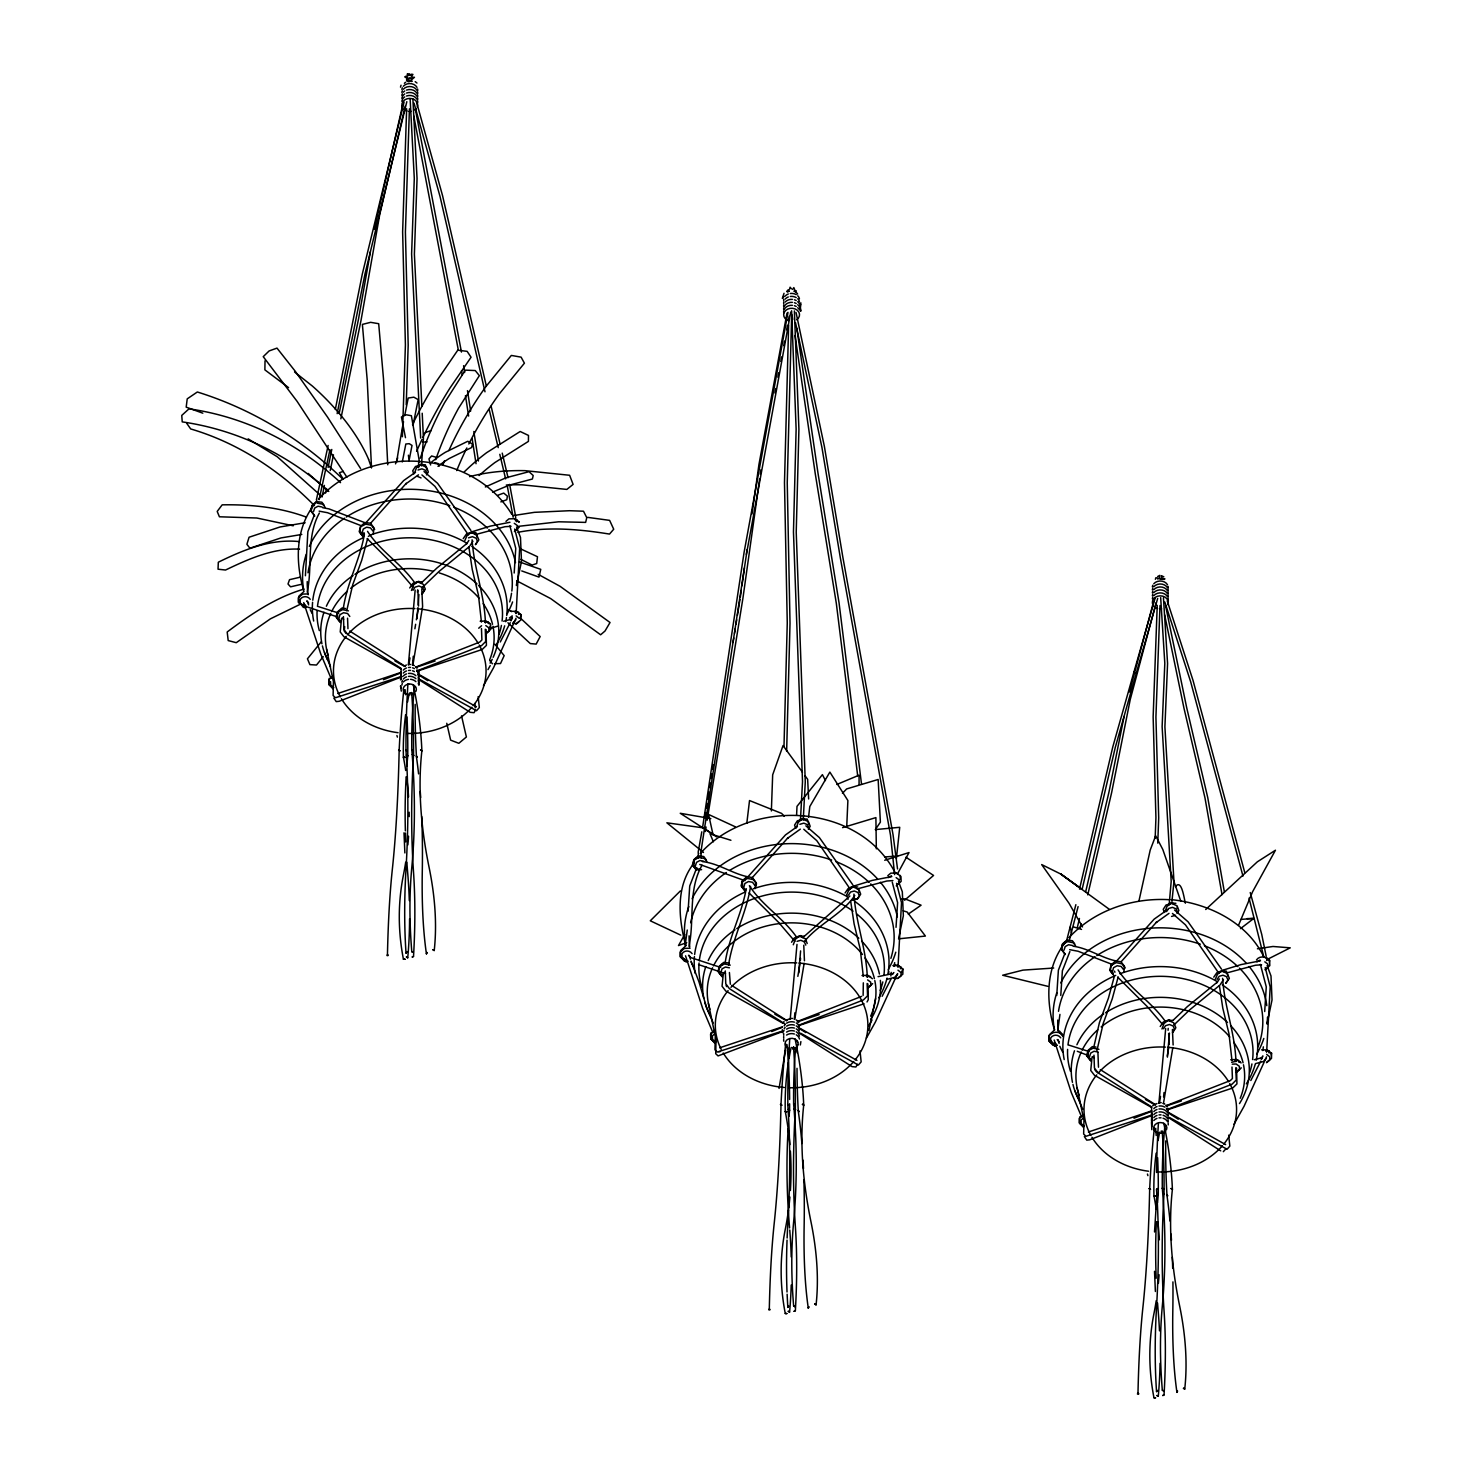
<?xml version="1.0" encoding="UTF-8"?>
<svg xmlns="http://www.w3.org/2000/svg" width="1472" height="1472" viewBox="0 0 1472 1472"><rect width="100%" height="100%" fill="white"/><g stroke="black" fill="none" stroke-linecap="round" stroke-linejoin="round"><path stroke-width="1.5" d="M800.474 819.867L802.516 781.724L793.463 531.999L796.131 429.07L791.605 310.758M803.234 820.07L805.276 781.908L796.223 532.183L798.91 429.254L794.383 310.942M418.618 467.765L418.655 461.674M421.397 465.925L423.439 438.251L422.206 413.246M1169.154 904.802L1171.197 881.36L1162.126 726.671L1164.812 663.338L1160.672 597.632M265.015 360.824L264.886 369.877L288.567 387.633M888.315 974.078L888.389 969.146M890.873 975.954L891.241 972.366M771.365 810.962L772.671 774.824L783.049 745.568L802.479 772.23M788.624 325.275L784.484 482.632L787.262 623.006L783.987 746.562M791.568 318.614L787.244 482.816L790.022 623.19L786.637 751.327M333.445 681.37L333.114 695.502L335.469 697.746L401.617 676.384M715.3 1035.681L714.969 1049.812L717.324 1052.057L781.282 1031.43M1084.018 1117.782L1083.65 1134.029L1085.986 1136.274L1152.134 1114.911M716.11 1037.355L715.723 1053.713L718.078 1055.921L781.742 1031.872M406.64 108.689L402.629 231.932L405.407 344.963L402.39 436.742M409.418 108.873L405.407 232.116L408.186 345.147L406.217 404.8M894.626 874.589L890.505 835.176L840.42 558.33L821.946 447.525L795.524 322.626M1157.231 605.342L1153.146 716.919L1155.925 817.678L1155.17 838.359M1159.991 605.526L1155.925 717.085L1158.703 817.862L1157.765 843.143M305.403 575.736L307.869 531.686L314.198 515.31M418.195 605.01L418.913 594.541M796.591 815.267L796.996 806.362L822.406 774.64L825.442 780.583M1154.526 1231.972L1156.974 1193.626L1158.262 1194.399A1653.424 772.082 41 0 0 1157.544 1202.679M515.494 520.904L515.678 516.911M298.522 602.269L298.816 596.27L303.122 592.222M329.231 678.316L328.937 684.314L332.819 688.767M711.086 1032.626L710.774 1038.625L714.674 1043.078M1079.767 1116.843L1079.454 1122.842L1083.337 1127.294M418.563 606.059L417.864 590.53M800.4 960.37L800.529 958.162M804.448 960.774L803.767 945.245M1169.081 1044.586L1168.658 1033.491M1173.129 1044.991L1172.43 1029.462M514.188 573.013L515.752 548.338L509.901 525.872M896.025 927.323L897.607 902.649L892.271 882.225M1264.706 1011.54L1266.27 986.866L1260.418 964.399M688.086 911.223L689.724 885.978L696.826 867.578M1056.749 995.44L1058.386 970.195L1064.716 953.838M1060.778 995.458L1062.379 970.784L1069.868 951.574M415.159 590.07L408.37 664.774M796.996 944.38L790.225 1019.084M800.602 950.912L798.744 972.937M1165.677 1028.597L1158.887 1103.301M1169.43 1033.068L1167.425 1057.154M417.698 589.849L417.422 592.204M1168.069 1030.271L1168.216 1028.376M412.436 665.086L413.282 656.236M416.907 618.626L417.956 607.568M794.273 1019.397L794.917 1012.754M1163.598 1096.971L1164.021 1092.555M341.578 618.332L340.216 631.948L343.933 636.75L401.046 668.914M723.433 972.642L722.053 986.258L725.788 991.061L782.902 1023.224L784.024 1021.605M1092.095 1056.859L1090.734 1070.475L1094.469 1075.278L1151.564 1107.441M1171.951 901.434L1173.957 881.544L1164.904 726.855L1167.572 663.541L1163.45 597.816M344.687 626.612L344.227 631.065L346.086 633.457M373.318 533.839L373.962 527.859L370.484 523.204L364.927 522.578L360.548 526.369L359.904 532.349L363.382 537.004M755.173 888.15L755.798 882.17L752.321 877.514C734.786 875.582 720.01 863.494 702.365 861.598M896.411 858.526L899.723 827.301L875.601 829.564M1123.854 972.366L1124.479 966.386L1121.002 961.731C1104.147 960.002 1089.961 948.465 1073.162 946.22M846.694 827.411L847.89 800.529L829.858 772.082L809.802 806.527L808.533 817.254M746.801 823.363L749.524 800.547L781.614 813.409L784.318 816.334M307.206 592.112C312.837 565.874 305.918 537.39 319.35 513.047M687.258 930.046L685.014 946.533L680.653 950.581L680.358 956.579L684.241 961.014L688.105 961.198M689.043 946.422C694.618 919.393 687.829 890.174 702.015 865.223M1057.724 1030.639L1059.95 1014.392M740.342 597.135L741.299 590.401M741.925 585.893L744.446 567.898M746.341 554.392L746.966 549.902M752.026 513.894L758.963 464.398L786.986 313.15M759.662 478.768L742.955 598.018L707.167 820.198M760.306 474.278L760.932 469.77M516.157 613.051L519.653 548.375L514.703 529.018M897.994 967.362L901.508 902.686L896.558 883.329M1266.674 1051.578L1270.189 986.902L1265.221 967.546M894.148 966.368L894.682 962.633M1262.81 1050.585L1263.362 1046.85M1269.306 962.246L1269.618 960.259L1267.337 959.358M704.922 817.052L705.658 812.526M706.394 807.999L707.13 803.454M707.848 798.928L708.952 792.12M709.67 787.594L710.406 783.049M711.142 778.522L711.859 773.978M712.595 769.451L713.331 764.906M733.038 642.491L733.774 637.946M734.51 633.42L735.227 628.875M735.963 624.349L736.699 619.822M737.435 615.278L739.974 599.417M705.346 831.551L706.063 827.006M408.866 664.645L409.989 657.91M414.883 628.765L415.638 624.294M416.374 619.804L418.269 608.598M412.914 665.013L422.611 606.464L421.783 588.708M779.056 1088.434L785.441 1050.346M797.842 976.359L800.106 962.909M794.77 1019.305L804.154 963.314M1159.384 1103.154L1160.525 1096.438M1167.278 1056.086L1168.786 1047.126M1163.45 1103.54L1172.834 1047.53M364.375 534.336C360.014 559.71 347.153 582.599 343.362 608.138M746.23 888.646C741.851 914.02 728.99 936.91 725.218 962.449M488.502 623.558L488.097 621.718L484.601 622.159M750.573 886.42C746.378 913.486 732.578 937.83 728.585 964.97M1239.019 1062.085L1238.614 1060.245L1235.118 1060.686M370.392 251.841L358.506 319.111L339.149 413.485M374.348 229.411L402.647 105.101M701.794 831.827L698.206 851.994L698.482 858.084M702.604 827.356L744.096 552.294L787.998 312.358M790.74 312.082L746.838 552L700.948 851.718L701.224 857.808M774.953 393.042L775.781 388.516M777.878 377.237L778.706 372.71M780.804 361.431L781.632 356.923M783.73 345.626L784.576 341.118M786.655 329.82L787.502 325.312M788.33 320.786L789.176 316.278M404.745 415.362L408.222 398.047L413.853 397.182L418.158 399.611L413.871 421.121A86.682 5.005 -80.8 0 0 413.062 425.426M409.382 458.97L412.013 445.427L409.216 443.679L405.83 444.01L403.181 457.553A54.795 3.662 -76.4 0 1 402.261 461.914M328.127 445.464L316.37 500.02M335.322 409.418L362.259 274.252L404.082 102.01M329.967 449.659L319.111 499.707M337.162 413.632L364.982 273.958L406.824 101.697M1124.093 716.422L1109.023 791.826L1085.674 891.793M322.11 496.634L324.41 485.41M328.09 467.434L331.789 449.457M325.625 493.01L326.563 488.52M330.243 470.525L333.463 454.811M340.842 418.839L361.1 319.976L379.721 214.562L405.26 105.966M868.922 1030.584L875.582 998.605M898.785 937.646L903.348 915.731L902.318 891.756L898.435 881.305M516.046 613.548L515.568 610.696M1266.564 1052.075L1266.895 1050.566M346.73 610.659L352.765 584.623L361.707 560.317L367.65 538.476M1093.898 1046.666L1099.455 1022.543L1108.416 998.182L1114.23 976.727M1096.75 1051.358L1103.301 1023.15L1112.243 998.844L1118.168 977.003M1077.375 927.342L1079.454 918.454M1079.97 928.188L1081.018 923.754M1087.753 894.866L1111.618 792.672L1130.238 699.531L1156.146 602.655M1075.866 904.691L1066.887 939.596M1079.51 889.143L1112.777 746.966L1134.01 671.802M1078.093 906.605L1069.629 939.283M1082.251 888.83L1115.261 747.518L1136.494 672.354M1138.923 901.085L1150.202 850.098L1155.667 835.783L1162.806 849.491L1180.802 901.177M490.286 625.986L489.495 627.661M520.518 616.529L521.051 614.542L518.788 613.566M900.275 879.354L900.257 875.417M888.315 973.636L888.849 971.649M1129.41 692.079L1153.551 601.79M1271.054 1055.056L1271.587 1053.069L1269.306 1052.094M410.559 692.668L411.332 693.698M793.831 1047.236L792.598 1047.917M1161.095 1131.195L1162.365 1131.95M313.499 511.63L314.714 508.024L318.044 506.221L322.092 506.994M695.336 865.941L696.55 862.334L699.881 860.531L703.929 861.304M1064.017 950.158L1065.231 946.551L1068.562 944.748L1072.61 945.521M339.002 618.148L339.94 614.689L343.546 612.738L347.576 613.493L349.802 616.455M434.222 950.526L432.952 949.734L434.222 950.526A652.372 290.536 40.4 0 0 429.07 867.247A912.29 406.29 40.4 0 1 421.875 750.775A829.251 369.306 40.4 0 0 413.246 684.719M720.838 972.458L722.053 968.852L725.383 967.049L729.431 967.803M743.93 886.917L744.869 883.476L748.475 881.526L752.523 882.28L754.75 885.242M816.077 1304.836L814.789 1304.026L816.077 1304.836A652.372 290.536 40.4 0 0 810.925 1221.558A912.29 406.29 40.4 0 1 803.712 1105.086A829.251 369.306 40.4 0 0 795.082 1039.011M1112.611 971.134L1113.55 967.693L1117.156 965.742L1121.204 966.497L1123.43 969.459M1089.519 1056.675L1090.734 1053.069L1094.064 1051.266L1098.112 1052.02M1184.739 1389.053L1183.47 1388.262L1184.739 1389.053A652.372 290.536 40.4 0 0 1179.606 1305.774A912.29 406.29 40.4 0 1 1172.393 1189.302A829.251 369.306 40.4 0 0 1163.763 1123.228M414.258 687.645L415.49 687.019M407.726 957.794L406.456 957.002L407.726 957.794A1182.347 552.11 41 0 0 409.584 918.786M797.511 1042.268L797.327 1041.33M789.581 1312.104L788.293 1311.313L789.581 1312.104A1182.347 552.11 41 0 0 791.218 1285.038M1164.775 1126.172L1166.008 1125.546M1158.262 1396.321L1156.974 1395.53L1158.262 1396.321A1182.347 552.11 41 0 0 1160.046 1363.311M400.494 87.142L401.046 85.21M311.954 505.834L310.592 510.618L314.254 515.034M401.046 669.061L401.286 676.31M401.046 672.023L401.286 679.273M401.046 675.004L400.494 678.353M400.494 679.898L401.046 677.966M800.345 304.778L800.878 302.846M800.345 307.758L800.878 304.41M800.345 310.721L800.087 303.471M755.173 888.591L756.516 883.789L753.333 879.612L747.574 878.434L742.385 881.121L741.042 885.923L744.685 890.339M800.345 1044.973L800.878 1041.606M1151.564 1107.588L1151.803 1114.838M1151.564 1110.55L1151.803 1117.8M1151.564 1113.513L1151.803 1120.762M1151.564 1116.494L1151.803 1123.743M1151.564 1119.456L1151.803 1126.706M1151.564 1122.418L1151.803 1129.668M403.714 690.037L403.862 689.577A829.251 101.752 83.3 0 0 399.17 749.855A912.29 111.927 83.3 0 1 392.343 869.29A652.372 80.04 83.3 0 0 387.449 954.702C385.296 956.303 390.209 955.622 387.449 954.702M405.278 689.798L405.131 690.258A1501.808 701.279 41 0 1 405.518 694.747M411.792 951.648L413.08 952.366L411.792 951.648A1182.347 552.11 41 0 1 411.792 867.468A1653.424 772.082 41 0 0 411.792 749.726A1501.808 701.279 41 0 1 414.386 687.148M793.647 1305.958L794.917 1306.658L793.647 1305.958A1182.347 552.11 41 0 1 793.647 1221.778A1653.424 772.082 41 0 0 793.647 1104.037A1501.808 701.279 41 0 1 795.671 1047.512M1157.654 576.509L1159.826 575.368L1159.237 577.392M1133.753 672.667L1155.207 597.853M1136.255 673.201L1157.691 598.405M1156.219 1135.501A1501.808 701.279 41 0 0 1155.667 1128.803L1155.796 1128.325M1162.328 1390.175L1163.598 1390.893L1162.328 1390.175A1182.347 552.11 41 0 1 1162.328 1305.995A1653.424 772.082 41 0 0 1162.31 1188.254A1501.808 701.279 41 0 1 1164.904 1125.675M791.476 288.898L790.114 287.206L789.526 289.211M475.603 710.056L474.039 712.687L470.212 712.319L418.508 679.438M857.458 1064.366L855.876 1066.998L852.067 1066.63L800.345 1033.749M1226.139 1148.583L1223.324 1151.674M512.017 618.406L512.366 617.302L510.95 620.871M516.028 618.24L493.506 667.81L483.478 685.731M1266.564 1056.767L1244.024 1106.337L1233.996 1124.258M395.526 463.864L397.698 457.902M1238.578 925.189L1252.635 891.664L1275.451 850.227L1257.346 861.819L1205.715 909.512M1261.467 1059.398L1262.884 1055.829M897.534 973.654L875.343 1022.12L866.438 1038.054M464.821 540.592L466.974 535.716L471.206 532.422L475.879 532.643L477.351 537.409M846.658 894.902L848.829 890.026L853.042 886.733L857.716 886.954M1215.338 979.119L1217.51 974.243L1221.723 970.95L1226.397 971.17L1227.869 975.936M500.278 641.976L510.25 622.656M882.133 996.286L891.094 978.88M1250.814 1080.503L1260.768 1061.165M863.126 995.44L863.328 982.818M897.35 874.129L909.015 852.564L884.709 860.255M867.026 1001.972L868.259 999.69L867.891 983.922M791.347 1047.383L791.034 1047.954A829.251 473.45 6.7 0 0 789.029 1058.442M487.986 669.631L490.213 665.62M868.701 1025.947L872.068 1019.93M684.719 934.591L678.5 945.558L686.706 942.632M406.75 78.642L406.585 80.316M411.442 81.494L411.608 79.819M403.42 959.21L404.984 959.247L403.42 959.21A652.372 372.471 6.7 0 1 403.42 875.012A912.29 520.867 6.7 0 0 405.702 862.15M785.275 1313.521L786.821 1313.558L785.275 1313.521A652.372 372.471 6.7 0 1 785.275 1229.322A912.29 520.867 6.7 0 0 788.477 1210.002M1153.956 1397.738L1155.502 1397.774L1153.956 1397.738A652.372 372.471 6.7 0 1 1153.956 1313.539A912.29 520.867 6.7 0 0 1156.219 1300.678M413.043 590.235L415.012 587.144L418.95 585.985L422.722 587.549L423.936 590.787L421.967 593.878M475.493 544.585L477.462 541.494L476.229 538.255L472.457 536.691L468.519 537.85M848.387 895.234L850.558 892.032L854.312 891.002L858.066 892.566L859.298 895.804L857.33 898.895L853.429 900.091M1166.56 911.61L1168.529 908.518L1172.466 907.359L1176.238 908.923L1177.471 912.18M1163.561 1028.762L1165.53 1025.671L1169.467 1024.512L1173.239 1026.076L1174.454 1029.314L1172.485 1032.406M1217.068 979.45L1219.239 976.249L1222.993 975.218L1226.452 976.635L1227.979 980.021L1225.698 983.314M317.124 501.142C295.062 526.093 294.842 561.255 304.023 591.615M426.457 474.922L428.334 472.034L426.586 467.323L421.231 464.931L415.527 466.458L412.712 470.801L413.89 473.929M409.713 587.954L412.859 583.427L418.232 582.084L423.182 584.237L425.334 589.186L422.519 593.529M463.22 538.66L466.366 534.134L471.739 532.79L476.707 534.943L478.86 539.874L475.511 544.493M784.024 293.296L782.331 298.411M782.883 298.025L784.024 296.277M693.974 863.162C675.409 886.659 678.518 918.73 685.878 945.907A107.198 87.823 0 0 1 688.786 906.586M808.312 829.233L810.189 826.344L808.422 821.634L803.068 819.242L797.382 820.769L794.549 825.111L795.726 828.239M791.55 942.264L794.383 937.903L800.069 936.394L805.423 938.786L807.19 943.497M845.075 892.952L848.222 888.444L853.594 887.101L858.949 889.493L860.697 894.185L857.882 898.546L852.214 900.091M782.883 1032.277L784.024 1030.51M1067.642 939.67C1045.58 964.62 1045.359 999.782 1054.559 1030.142A107.198 87.823 0 0 1 1056.767 992.827M1176.993 913.45L1178.87 910.561L1177.103 905.85L1171.749 903.458L1166.063 904.986L1163.23 909.328L1164.407 912.456M1160.23 1026.481L1163.377 1021.954L1168.75 1020.611L1173.718 1022.764L1175.87 1027.714L1173.037 1032.056M1213.756 977.169L1216.884 972.661L1222.257 971.318L1227.225 973.47L1229.378 978.402L1226.029 983.02M466.311 544.327L468.869 540.426M849.859 896.043L802.792 937.646M1216.829 982.854L1219.386 978.954M469.899 545.818L472.935 541.218M794.622 289.506L793.831 287.61L792.672 289.377M854.772 895.528C841.874 914.627 818.634 923.772 804.246 941.73L800.805 940.295L797.051 941.326M1220.417 984.345L1223.453 979.745M875.325 829.619L880.385 822.13L878.158 779.479L846.639 788.937L842.462 793.334M1240.933 919.411L1253.831 918.418L1240.491 928.63M797.916 822.351L800.694 818.947L803.73 818.45L804.356 819.499M848.442 890.21L851.202 886.806L854.238 886.31L854.882 887.34M323.251 656.641L316.498 665.031L309.911 664.626L307.446 658.794L321.246 641.81M516.635 521.75L517.224 519.984L515.2 519.211M512.035 618.203L510.398 620.172L511.502 619.178L503.645 621.239M515.844 619.804L512.882 623.024M892.253 974.482L893.89 972.514M897.699 974.096L894.737 977.334L886.733 979.432M1262.553 1056.73L1260.934 1058.699L1262.019 1057.706L1254.181 1059.766M1266.38 1058.313L1263.399 1061.551L1255.414 1063.649M415.546 472.181L403.641 480.59L366.326 522.229M391.092 500.259L370.815 523.02M772.929 854.57L751.824 878.122M1141.61 938.786L1121.333 961.547M518.586 614.468L518.622 612.186L515.182 612.499M900.422 968.778L901.085 967.049L899.079 966.202M1269.103 1052.995L1269.14 1050.714L1265.699 1051.026M390.595 500.811L406.272 483.313L405.665 484.012L418.471 474.83M797.382 826.491L785.496 834.9L748.162 876.539M772.432 855.122L788.109 837.623L787.502 838.322L800.326 829.141M1167.774 909.512L1154.177 919.117L1116.843 960.756M1141.113 939.338L1156.79 921.84L1156.182 922.539L1169.007 913.358M408.535 79.838L408.848 81.935M1175.466 886.586C1181.758 878.398 1184.132 899.042 1185.383 903.201M418.14 465.391L421.894 464.14L422.519 465.189M415.141 582.544L418.876 581.293L419.52 582.342M468.648 533.25L472.402 531.999L473.027 533.03M796.978 936.854L800.731 935.603L801.357 936.652M1168.658 903.918L1172.411 902.667L1173.037 903.716M1165.658 1021.071L1169.412 1019.82L1170.038 1020.869M1219.166 971.778L1222.919 970.526L1223.545 971.557M680.395 890.91L650.293 920.791L680.8 935.162M696.937 857.495L693.864 860.513L693.919 865.426M745.531 878.471L742.458 881.857L742.514 886.402L745.66 890.192M722.439 963.994L719.366 967.398M1065.618 941.712L1062.545 945.098M1114.212 962.688L1111.139 966.074M422.39 587.42L438.987 571.486L469.255 546.682M1174.582 1024.346L1189.505 1010.013L1219.791 985.21M420.937 583.335L436.871 568.063L466.937 543.462M1173.055 1020.335L1187.389 1006.59L1217.473 981.99M1053.639 1030.75L1049.334 1034.798L1049.039 1040.796L1052.922 1045.23L1056.786 1045.414M715.245 1033.326L712.393 1035.883L712.54 1039.416L715.778 1041.937M1083.926 1117.542L1081.074 1120.1L1081.202 1123.633L1084.275 1126.08M318.375 499.21C368.902 443.624 472.162 448.942 511.906 514.482M505.963 521.382L508.907 518.862L514.519 518.714M332.819 676.237L328.734 679.843L328.937 684.756L333.334 688.123M519.303 527.086L514.869 530.858M700.23 853.521C751.217 796.922 859.225 803.289 895.307 872.97M887.8 875.693L890.744 873.172L896.356 873.006M714.674 1030.547L710.571 1034.154L710.774 1039.066L715.171 1042.434M872.638 983.646L868.204 987.418M1068.893 937.738C1094.23 910.414 1131.986 897.626 1168.786 899.668M1256.481 959.91C1259.59 955.346 1266.674 956.506 1269.618 960.682L1269.821 965.614L1265.386 969.386M1083.355 1114.764L1079.252 1118.37L1079.454 1123.283L1083.852 1126.65M1152.705 1105.822L1154.361 1104.368M1241.319 1067.862L1236.885 1071.634M517.482 528.89L514.409 531.539M478.713 628.213L481.583 625.747M746.764 876.889L742.385 880.679L741.741 886.659L745.237 891.314M1115.445 961.106L1111.066 964.896L1110.422 970.876L1113.899 975.531M1265.147 969.882L1267.999 967.417L1267.87 964.086L1264.798 961.842M904.581 900.238L933.561 875.454L905.906 857.201M1162.42 578.901L1164.996 578.901M408.903 78.494L410.688 77.906L411.516 79.359M411.902 77.298L414.46 77.298L412.73 78.77M795.634 292.358L796.315 290.922L794.475 290.297M471.058 532.036L490.47 526.093L509.956 522.284M852.895 886.346L872.307 880.385L891.793 876.594M1221.576 970.563L1240.988 964.602L1260.474 960.811M485.907 633.788L488.98 631.138L488.833 627.808L485.778 625.582M896.246 885.85L899.337 883.2L899.19 879.87L896.117 877.625M867.744 988.098L870.835 985.449L870.688 982.118L867.615 979.892M1236.425 1072.315L1239.516 1069.666L1239.369 1066.335L1236.149 1063.998L1232.23 1064.164M901.545 972.495L902.906 968.852L900.625 967.877M509.404 618.056L512.219 615.866M515.973 624.165L518.659 622.067M1266.49 1062.692L1269.692 1060.171L1269.747 1056.841L1266.656 1054.375M1070.291 926.955L1071.487 932.806M409.492 693.073L410.927 692.889M908.298 914.094L921.104 905.188L904.93 898.877L900.643 899.226M418.011 470.01L421.949 468.832L425.721 470.396L426.935 473.653M799.848 824.302L803.804 823.142L807.558 824.706L808.79 827.963M1175.502 915.253L1171.583 916.449M1266.601 960.59L1267.742 958.511L1265.718 957.738M485.337 486.974L505.963 477.793L529.037 471.684L533.214 475.53L532.386 479.026L509.294 485.134L492.586 492.126M888.26 877.625L891.462 875.84M1256.941 961.842L1260.142 960.057M898.214 977.831L902.833 974.225L902.906 969.294L898.711 965.779L892.897 965.614M1266.895 1062.048L1271.495 1058.442L1271.587 1053.51L1267.19 1049.886L1261.559 1049.83M368.331 536.36L371.514 534.63A97.41 79.801 0 0 1 466.33 542.892M480.185 621.221L486.018 620.963L490.599 624.422L490.802 629.335L486.367 633.107M896.706 885.169L901.14 881.397L900.938 876.466L896.54 873.117M862.04 975.531L867.873 975.274L872.436 978.733M1230.721 1059.748L1236.535 1059.49L1241.117 1062.95M408.351 78.918L407.762 80.942M411.093 81.291L411.608 78.954M407.67 684.038L409.106 684.333M1266.895 959.615L1290.245 947.839L1272.986 946.478L1257.419 948.778M769.304 1309.013C767.133 1310.614 772.046 1309.933 769.304 1309.013A652.372 80.04 83.3 0 1 774.18 1223.6A912.29 111.927 83.3 0 0 781.006 1104.166A829.251 101.752 83.3 0 1 785.68 1043.814M1137.985 1393.23C1135.814 1394.83 1140.726 1394.15 1137.985 1393.23A652.372 80.04 83.3 0 1 1142.861 1307.817A912.29 111.927 83.3 0 0 1149.687 1188.382A829.251 101.752 83.3 0 1 1154.361 1128.03M836.85 784.466L859.059 775.192L859.078 784.3M476.431 706.486L475.29 707.793L474.83 703.506M383.474 679.696L400.605 673.017M415.582 667.147L479.817 642.05L481.896 639.97L481.473 628.507M401.985 676.734L339.186 701.279L336.242 701.61L333.813 698.059M416.65 671.011L481.546 645.656L485.705 641.479L485.282 629.188M771.733 1031.504L782.442 1027.309M797.438 1021.458L861.672 996.36M798.486 1025.322L863.383 999.966L867.56 995.79L867.118 983.498M1133.992 1118.223L1151.122 1111.526M1166.118 1105.674L1230.353 1080.577L1232.414 1078.498L1231.99 1067.034M1152.502 1115.261L1089.703 1139.806L1086.759 1140.138L1084.349 1136.568M1167.167 1109.538L1232.064 1084.183L1236.241 1080.006L1235.799 1067.715M497.775 495.273L503.737 493.083L507.398 496.156L506.81 499.707L500.848 501.897M893.633 965.448L895.878 964.657M303.913 589.113C275.43 597.43 250.7 614.394 227.185 631.985L228.197 640.578L236.256 642.694L270.425 618.829L300.454 604.164M343.326 471.371L339.388 472.696L342.976 478.768M425.261 432.547L431.186 430.578M337.861 693.478L400.531 672.557M415.693 667.478L435.142 660.983M416.889 671.287L482.209 649.465L486.422 645.38L486.054 629.611M719.698 1047.788L782.368 1026.849M797.53 1021.789L819.15 1014.576M798.744 1025.598L864.046 1003.775M1088.378 1132.005L1151.049 1111.066M1166.21 1106.006L1181.335 1100.964M866.438 976.47L870.559 976.543M489.587 628.599L497.462 626.226M842.573 827.632L875.895 817.604L876.337 848.829M797.824 1044.586L797.217 1044.77A829.251 180.118 -73.6 0 0 797.088 1052.756M893.338 973.489L878.066 976.654M411.774 76.176L412.933 74.373L410.982 74.244L410.817 75.79M475.309 534.612L504.988 526.7L511.06 526.295M857.146 888.922L886.843 881.01L892.897 880.606M1227.777 972.661L1255.524 965.227L1261.578 964.822M1231.641 1062.306L1235.946 1061.294M300.417 577.134L289.524 579.674L287.997 584.016L290.573 586.831L301.466 584.292M305.127 522.744L280.085 526.958L249.081 537.225L246.891 544.309L249.927 548.21L280.931 537.942L301.797 534.446M513.581 515.55L534.41 512.33L569.627 510.71L583.482 511.207L586.776 517.684L585.635 522.394L558.679 521.787L517.813 526.406M517.905 532.312C548.21 526.461 579.269 529.184 609.518 534.078L613.714 529.221L609.629 520.37L587.622 517.353M884.672 856.962L897.589 855.986M406.75 78.126L404.726 76.875L406.438 76.029L407.394 77.409M718.888 1051.744L720.36 1051.578M898.527 938.842L925.41 936.063L907.194 912.051L903.219 910.837M422.556 442.152L427.119 441.858M426.42 953.838L426.972 952.531L426.42 953.838A652.372 141.698 -73.6 0 1 422.28 871.921A912.29 198.15 -73.6 0 0 421.71 816.537M1053.694 968.042L1022.948 970.122L1002.653 975.237L1047.843 986.332M808.275 1308.148L808.809 1306.842L808.275 1308.148A652.372 141.698 -73.6 0 1 804.135 1226.231A912.29 198.15 -73.6 0 0 803.878 1179.587M1176.938 1392.365L1177.49 1391.058L1176.938 1392.365A652.372 141.698 -73.6 0 1 1172.816 1310.448A912.29 198.15 -73.6 0 0 1172.926 1281.891M1253.831 918.418L1247.023 918.62M494.445 663.706L500.517 663.541L504.178 655.629L494.886 644.258M308.237 593.915L302.606 594.081L298.301 597.779L298.522 602.71L303.195 606.225M690.074 948.226L684.462 948.391L680.156 952.09L680.358 957.021L685.032 960.535M790.078 1018.514L792.506 1018.44M1158.74 1102.73L1161.187 1102.657M1160.157 579.177L1161.206 579.158M894.056 978.475L897.81 978.475L901.011 975.954L901.066 972.624L897.975 970.158M511.042 611.303L516.654 611.358L521.051 614.983L520.978 619.914L516.378 623.521L512.79 623.484M298.963 541.567C270.517 538.66 243.34 549.921 218.316 562.212L218.04 569.204L225.529 570.032C248.676 558.955 273.314 547.842 299.552 549.148M302.404 606.703L306.268 606.887M422.354 581.937L417.698 581.716L413.466 585.01L411.442 590.474M1175.889 903.311L1171.215 903.09L1166.983 906.402L1164.959 911.849M804.209 936.247L799.535 936.026L795.303 939.32L793.279 944.785M1172.89 1020.464L1168.216 1020.243L1163.984 1023.537L1161.96 1029.002M345.534 608.525L341.835 608.102L337.456 611.892L336.812 617.872L340.29 622.527M729.229 963.038L723.672 962.412L719.293 966.202L718.649 972.182L722.145 976.838M1096.051 1047.052L1092.353 1046.629L1087.974 1050.419L1087.33 1056.399L1090.807 1061.054M516.801 520.83L519.101 521.732M488.318 623.098L489.9 623.355M1238.835 1061.625L1240.436 1061.882M710.847 818.598L680.248 813.28L712.761 834.201M1073.953 927.047L1081.515 929.421M701.592 869.676L697.562 868.903M406.014 953.065L406.934 951.961L406.014 953.065A1182.347 393.815 -59.7 0 1 406.014 868.866A1653.424 550.712 -59.7 0 0 406.014 751.125A1501.808 500.222 -59.7 0 1 407.854 684.922M787.851 1307.375L788.771 1306.271L787.851 1307.375A1182.347 393.815 -59.7 0 1 787.134 1294.219M1156.532 1391.592L1157.452 1390.488L1156.532 1391.592A1182.347 393.815 -59.7 0 1 1156.532 1307.394A1653.424 550.712 -59.7 0 0 1156.532 1189.652L1157.452 1188.585L1156.532 1189.652M319.148 511.152L327.538 512.716L361.321 525.743M1069.666 949.679L1078.074 951.243L1111.838 964.27M317.124 503.13L322.607 504.178L325.018 507.104M1171.05 899.613C1208.402 903.366 1247.17 922.171 1263.988 957.186M699.605 870.007L695.63 869.106L692.447 864.929L693.79 860.126L698.979 857.44L704.444 858.489L706.873 861.414M322.644 507.693L329.029 508.907L365.001 522.726M413.522 956.395L412.289 956.984L413.522 956.395A1182.347 393.815 -59.7 0 0 413.522 872.197A1653.424 550.712 -59.7 0 1 413.522 754.455A1501.808 500.222 -59.7 0 0 411.663 692.502L411.994 692.926M795.358 1310.706L794.126 1311.294L795.358 1310.706A1182.347 393.815 -59.7 0 0 795.358 1226.507A1653.424 550.712 -59.7 0 1 795.358 1108.766A1501.808 500.222 -59.7 0 0 793.518 1046.813M1164.039 1394.922L1162.806 1395.511L1164.039 1394.922A1182.347 393.815 -59.7 0 0 1164.039 1310.724A1653.424 550.712 -59.7 0 1 1164.039 1192.982A1501.808 500.222 -59.7 0 0 1162.199 1131.03L1162.512 1131.453M318.504 606.63L338.836 613.125M1069.022 1045.157L1089.354 1051.652M698.538 964.602L725.494 973.636L724.206 972.293M435.841 457.185L431.609 455.97L428.959 458.859L430.615 464.986M434.866 462.594L438.306 463.643L439.337 465.98M519.432 561.936L540.758 569.351L538.991 577.098L521.75 570.934M730.922 840.273L710.019 833.759L713.386 841.763M306.397 517.132C279.514 507.122 250.7 504.362 222.18 504.841L217.194 511.446L219.42 516.782L256.846 518.015L293.241 525.798M744.961 880.698L699.734 864.45M202.823 413.19L186.19 407.155L187.22 398.857L197.34 391.994C252.025 408.977 301.962 439.337 342.958 479.246M303.508 605.562L300.27 603.06L300.122 599.509C302.294 595.755 307.887 595.755 310.242 599.325M1054.044 1044.09L1050.787 1041.587L1050.64 1038.036C1052.811 1034.282 1058.405 1034.282 1060.76 1037.852M685.363 959.873L682.106 957.37L681.959 953.819C684.149 950.066 689.742 950.066 692.098 953.635M337.309 616.878L306.654 606.758L304.336 604.146M1077.283 1051.284L1087.845 1055.387M720.673 967.435L690.497 957.499L688.528 955.273M520.978 549.038L537.482 556.729L536.71 563.518L532.128 565.064L520.83 559.342M410.062 78.402L408.094 78.274L408.885 80.206M421.066 477.922L417.257 476.321M516.764 580.814L550.712 598.607L600.631 634.782L605.029 631.01L610.034 622.509L560.114 586.334L538.182 574.338M735.246 826.767L708.584 814.458L713.018 834.606M804.264 941.712L805.791 945.098M1064.79 953.562L1061.128 949.146L1062.471 944.343L1067.66 941.657L1073.125 942.706L1075.554 945.631M348.404 610.843L342.626 609.647L337.456 612.334L336.094 617.136L339.756 621.552M1098.922 1049.352L1093.144 1048.174L1087.974 1050.861L1086.612 1055.663L1090.274 1060.079M730.241 965.135L724.482 963.958L719.293 966.644L717.95 971.446L721.593 975.862M394.956 660.965L404.745 666.466M418.416 674.176L475.125 706.1M418.766 678.905L476.542 710.718L479.32 707.572L478.179 696.624M1145.474 1099.492L1155.262 1104.994M1168.952 1112.703L1225.642 1144.627M1169.302 1117.432L1227.078 1149.246L1229.838 1146.099L1228.697 1135.151M774.842 1014.171L786.582 1020.777M800.271 1028.486L856.962 1060.41M800.621 1033.215L858.397 1065.029L861.157 1061.882L860.016 1050.934M1053.713 1044.752L1049.039 1041.238L1048.818 1036.306C1051.983 1031.026 1059.822 1030.878 1063.318 1035.902M507.877 609.371L511.557 611.579M248.142 438.858L277.251 456.743L322.11 496.8M1157.802 578.11L1155.906 577.723L1155.373 579.306M1100.302 1069.61L1155.428 1104.681M1168.768 1113.163L1178.281 1119.198M1151.748 1106.981L1098.094 1072.867L1094.432 1067.991L1093.972 1055.148M1169.026 1117.966L1220.73 1150.846M349.766 631.083L404.892 666.154M427.745 680.671L418.232 674.636L419.042 679.806M401.23 668.454L347.576 634.358L343.914 629.464L343.436 616.621M731.621 985.394L786.747 1020.464M800.087 1028.946L805.791 1032.571M784.999 1023.997L729.413 988.65L725.77 983.774L725.291 970.931M516.138 615.866L519.211 618.314M716.496 836.85L703.487 827.89L666.871 822.811L703.487 852.472M514.28 523.314L517.334 525.559M1109.336 909.31L1060.87 874.092L1041.679 864.579L1069.022 903.238L1082.509 926.918M415.178 81.659L416.962 83.021M514.703 518.806L519.101 522.155M1050.953 1042.323L1055.35 1045.672M682.29 958.106L686.67 961.455M294.547 371.974L312.414 386.087A151.598 77.795 36.7 0 1 368.589 459.319M333.758 687.553L330.685 685.106L330.538 681.573M520.076 617.78L540.169 636.548L536.158 644.092L530.288 643.577L507.914 622.785M340.547 482.65C298.798 443.624 245.75 416.815 188.986 408.848L181.755 415.417L182.234 421.894C236.661 429.695 288.181 454.333 328.734 491.409M1174.546 910.046L1188.07 921.803L1221.447 969.018M424.028 471.518L437.552 483.276L470.93 530.49M805.865 825.829L819.389 837.586L852.785 884.801M1172.448 913.468L1185.438 924.839L1218.834 973.25M421.93 474.941L434.921 486.312L468.317 534.722M1096.603 1071.984L1094.763 1069.592M803.786 829.251L816.758 840.622L850.154 889.033M308.2 473.432L320.013 483.92M323.38 486.919L328.44 491.409M314.438 505.614C279.938 470.635 238.059 442.851 190.679 428.941L186.889 423.531M697.084 869.198L694.913 866.622M1092.886 1056.51L1094.174 1057.853M342.35 617.982L343.638 619.326M1117.708 977.169L1147.369 1006.701L1162.07 1023.85M749.046 892.952L778.706 922.484L794.862 941.362M367.19 538.642L396.851 568.174L413.006 587.052M1057.209 1039.508L1059.178 1041.716M306.691 600.981L308.66 603.189M1054.854 1042.673L1057.172 1045.286M1059.435 1031.026L1063.318 1035.46M1050.953 1041.882L1054.835 1046.316M682.29 957.665L686.173 962.099M301.723 604.826L304.318 607.789M1165.474 1021.642C1152.061 1002.211 1130.717 989.736 1118.058 969.882M796.794 937.425C783.38 917.994 762.054 905.519 749.377 885.666M414.957 583.114C401.525 563.684 380.199 551.209 367.54 531.355M1111.194 970.618L1113.163 973.01M1089.078 1057.338L1091.046 1059.73M360.658 532.091L363.621 535.679M719.422 971.925L722.366 975.513M338.56 618.81L340.529 621.202M489.771 660.523L492.421 663.78M1060.024 1032.737L1062.839 1036.233M1050.898 1040.686L1053.731 1044.182M1125.197 968.006L1122.014 963.829L1116.236 962.651L1111.066 965.338L1109.704 970.14L1112.887 974.298M374.679 529.478L371.496 525.302L365.718 524.124L360.548 526.81L359.186 531.613L362.37 535.79M416.962 669.852L419.042 676.844M372.894 530.932L370.447 527.896L366.62 527.215L363.308 529.018L362.094 532.625L364.32 535.569M1074.726 943.846L1072.407 940.737L1066.85 940.13L1062.471 943.92L1061.846 949.882L1065.323 954.555M1156.826 1194.105L1158.262 1194.399A1501.808 701.279 41 0 0 1157.618 1157.654M706.063 859.63L703.745 856.52L698.17 855.913L693.79 859.703L693.165 865.665L696.642 870.338M324.208 505.319L321.89 502.21L316.333 501.602L311.954 505.393L311.31 511.354L314.787 516.028M805.055 775.781L807.65 779.332L808.643 798.965M360.64 468.63L327.483 417.018L295.265 371.294L276.994 348.11L269.137 350.925L263.23 356.666L297.105 401.359L346.895 477.167M897.405 965.006L898.214 966.35M1079.27 1100.541L1080.19 1102.289M726.082 985.375L726.616 986.626M730.333 984.234L729.413 972.495M1075.038 1091.083L1082.73 1109.281M1081.57 1116.825L1071.358 1092.702L1054.191 1040.023M713.202 1023.04L706.376 1006.866L698.961 981.824L691.012 961.106M712.89 1032.608L702.696 1008.486L685.529 955.806M324.521 652.556L330.501 666.706M331.034 678.298L320.841 654.175L303.729 602.637M1114.451 971.134L1114.93 972.256M363.934 532.606L364.394 533.729M1267.098 965.54L1270.998 975.973L1272.029 999.948L1267.006 1024.052A107.198 87.823 0 0 0 1267.484 1017.189M800.087 306.452L800.878 310.334M800.087 309.414L800.805 311.31M516.58 527.013L520.481 537.446L521.493 561.421L516.47 585.525A107.198 87.823 0 0 0 516.874 580.962M418.25 677.47L419.042 682.769M418.25 680.432L419.042 684.333M418.25 683.413L418.95 685.308M400.568 686.265L401.286 688.178M401.286 691.141L400.494 685.842M368.57 459.319L371.459 467.728M846.805 895.491L848.056 899.318M1167.222 600.815L1193.038 680.45L1244.797 872.712M1164.812 602.011L1190.627 681.646L1242.975 876.116M1057.963 1039.674L1059.122 1043.427M689.282 955.457L690.442 959.21M307.446 601.146L308.605 604.9M1147.442 1174.049L1147.902 1175.631M396.925 735.522L397.385 737.104M416.484 101.973L442.52 195.518L486.367 386.142M414.055 103.169L440.091 196.714L485.006 391.81M1250.243 892.529L1261.725 934.352L1266.214 956.432M1249.029 898.122L1263.528 955.898M1177.14 907.157L1177.361 908.077M1174.122 1024.31L1174.362 1025.23M858.967 890.781L859.188 891.719M808.68 823.86L807.208 819.094L802.534 818.874L798.302 822.167L796.297 827.632M805.46 940.093L805.681 941.013M426.843 469.55L425.353 464.784L420.698 464.563L416.466 467.875L414.442 473.322M423.605 585.782L423.844 586.702M491.114 406.235L500.112 444.194M502.228 453.118L508.042 477.682M509.625 484.38L515.55 516.028M489.238 409.676L498.217 447.635M499.799 454.333L505.632 478.897M507.214 485.594L513.139 517.242M461.546 715.907L466.385 736.975L458.841 743.305L450.634 740.14L446.77 723.286M796.039 312.469L824.357 446.292L842.83 557.097L893.062 834.808L897.534 868.958M1077.081 1087.606L1083.686 1119.198M708.4 1003.389L715.006 1034.982M326.563 649.078L333.169 680.671M1165.53 605.526L1186.726 707.83L1207.739 797.566L1224.373 891.958M1164.646 614.854L1183.985 708.253L1204.998 797.99L1222.036 894.645M405.481 437.681L401.433 416.999L406.235 414.791L411.387 415.711L419.502 462.134M415.288 108.854L461.454 352.084M413.779 115.994L458.362 350.244M463.588 365.7L464.637 372.508M467.47 390.65L470.654 411.074M473.837 431.498L478.437 461.012M461.546 370.668L462.263 375.213M465.446 395.637L468.63 416.061M472.162 438.748L476.045 463.717M1219.405 985.688L1222.79 1008.136L1228.954 1033.62L1231.972 1060.594M850.724 901.471L854.11 923.901L860.274 949.403L863.291 976.378M468.887 547.161L472.273 569.609L478.437 595.093L481.436 622.067M796.775 328.182L818.046 473.542L839.058 602.876L861.543 784.318M789.25 291.106L788.274 289.726L786.692 291.474M792.046 315.026L792.709 319.553M795.027 335.469L815.304 474.002L836.317 603.336L857.679 775.707M408.37 455.179L409.253 461.362M1235.946 1061.514C1235.045 1033.178 1224.354 1006.517 1222.606 978.31M867.284 977.298C866.364 948.962 855.674 922.3 853.926 894.093M485.429 622.987C484.527 594.651 473.837 567.99 472.089 539.782M412.878 98.9L417.054 178.554L414.386 254.141L421.875 406.419M410.118 98.698L414.294 178.37L411.608 253.957L420.661 438.067M1154.526 1271.33L1155.391 1291.478M782.331 1029.682L782.423 1031.67M418.95 670.478L419.042 673.863M404.009 832.802L404.874 852.95M1097.928 1052.517L1098.48 1067.2M387.743 464.784L383.511 379.04L378.69 323.711L370.631 322.331L362.388 324.41L367.19 379.721L371.514 467.654M347.558 618.185L347.962 628.673M1236.572 1068.138L1236.94 1083.907L1232.726 1087.992L1167.425 1109.814A7.949 6.514 0 0 0 1166.413 1108.306M1088.102 1056.142L1088.047 1051.247M337.585 617.614L337.53 612.72M782.331 1031.246L782.331 1032.663M1169.982 1221.079A912.29 198.15 -73.6 0 0 1167.02 1195.871A829.251 180.118 -73.6 0 1 1165.714 1140.91M1171.05 1234.051A912.29 198.15 -73.6 0 1 1171.473 1240.215M1172.319 1257.235A912.29 198.15 -73.6 0 1 1172.687 1268.257M1157.544 1303.014A1653.424 772.082 41 0 0 1158.262 1312.141A1182.347 552.11 41 0 1 1159.494 1330.872M1156.182 1278.248A1653.424 772.082 41 0 1 1156.366 1221.594M1263.804 1038.459A107.198 87.823 0 0 1 1256.683 1054.062M1062.729 1052.057A107.198 87.823 0 0 1 1059.822 1046.279M1060.778 982.946A107.198 87.823 0 0 1 1146.357 928.574A107.198 87.823 0 0 1 1246.14 963.056M1249.102 966.46A107.198 87.823 0 0 1 1266.803 1005.67M1243.49 1064.79A84.364 69.11 0 0 1 1240.234 1098.278M1079.252 1095.426A84.364 69.11 0 0 1 1081.258 1051.983M1082.141 1050.125A84.364 69.11 0 0 1 1097.744 1029.811M1101.166 1026.886A84.364 69.11 0 0 1 1229.801 1037.042M1233.72 1042.176A84.364 69.11 0 0 1 1243.067 1062.821M1230.592 1025.542A89.038 72.938 0 0 1 1239.498 1103.577M1078.24 1098.609A89.038 72.938 0 0 1 1072.941 1084.404M1072.462 1082.325A89.038 72.938 0 0 1 1074.486 1050.787M1076.897 1044.752A89.038 72.938 0 0 1 1103.65 1014.006M1105.454 1012.828A89.038 72.938 0 0 1 1227.501 1022.451M1251.936 1063.943A92.754 75.974 0 0 1 1249.654 1072.61M1070.494 1071.303A92.754 75.974 0 0 1 1067.605 1049.389M1067.973 1045.01A92.754 75.974 0 0 1 1169.173 976.672A92.754 75.974 0 0 1 1252.598 1059.564M1222.349 984.878A97.41 79.801 0 0 1 1256.223 1060.226M1255.211 1064.348A97.41 79.801 0 0 1 1246.306 1083.852M1064.201 1059.564A97.41 79.801 0 0 1 1115.739 975.421M1119.898 973.783A97.41 79.801 0 0 1 1216.847 981.419M1239.406 968.116A102.543 83.996 0 0 1 1258.063 1046.813M1058.405 1031.081A102.543 83.996 0 0 1 1057.761 1020.059M1058.515 1011.319A102.543 83.996 0 0 1 1095.058 956.726M1096.787 955.586A102.543 83.996 0 0 1 1200.324 944.214M1204.409 945.723A102.543 83.996 0 0 1 1237.842 966.607M1229.709 1083.558A76.305 62.505 0 0 1 1223.802 1144.094M1222.404 1145.768A76.305 62.505 0 0 1 1157.378 1171.933M1148.583 1171.234A76.305 62.505 0 0 1 1091.93 1137.23M1090.862 1135.39A76.305 62.505 0 0 1 1096.769 1074.854M1098.167 1073.18A76.305 62.505 0 0 1 1165.401 1047.126M1167.59 1047.273A76.305 62.505 0 0 1 1228.642 1081.718M1152.374 586.886A7.949 6.514 0 0 1 1152.852 585.23M1153.809 583.722A7.949 6.514 0 0 1 1167.517 584.807M1168.124 586.445A7.949 6.514 0 0 1 1168.198 588.138M1157.544 578.974A6.606 5.41 0 0 1 1164.113 579.49M1152.374 589.849A7.949 6.514 0 0 1 1152.852 588.193M1153.809 586.702A7.949 6.514 0 0 1 1167.517 587.788M1168.124 589.407A7.949 6.514 0 0 1 1168.198 591.1M1152.374 592.83A7.949 6.514 0 0 1 1152.852 591.174M1153.809 589.665A7.949 6.514 0 0 1 1167.517 590.75M1168.124 592.37A7.949 6.514 0 0 1 1168.198 594.062M1152.374 595.792A7.949 6.514 0 0 1 1152.852 594.136M1153.809 592.627A7.949 6.514 0 0 1 1167.517 593.713M1168.124 595.35A7.949 6.514 0 0 1 1168.198 597.043M1152.374 598.754A7.949 6.514 0 0 1 1152.852 597.098M1153.809 595.608A7.949 6.514 0 0 1 1167.517 596.694M1168.124 598.313A7.949 6.514 0 0 1 1168.198 600.006M1153.054 605.047A7.949 6.514 0 0 1 1160.01 595.847A7.949 6.514 0 0 1 1167.738 604.624M1161.592 608.764A7.949 6.514 0 0 1 1159.531 608.838M1157.507 608.451A7.949 6.514 0 0 1 1154.158 606.501M1156.55 1172.503A1501.808 500.222 -59.7 0 1 1158.39 1123.449M1156.219 1209.027A912.29 520.867 6.7 0 0 1153.956 1195.798A829.251 473.45 6.7 0 1 1156.127 1153.202M1157.93 1222.238A912.29 520.867 6.7 0 1 1159.329 1239.81M1159.071 1274.734A912.29 520.867 6.7 0 1 1158.372 1283.418M1158.078 1140.561A829.251 473.45 6.7 0 1 1159.715 1132.17M1153.809 1120.542A7.949 6.514 0 0 1 1156.992 1118.389M1158.979 1117.892A7.949 6.514 0 0 1 1161.04 1117.837M1163.064 1118.223A7.949 6.514 0 0 1 1167.517 1121.627M1168.124 1123.246A7.949 6.514 0 0 1 1168.198 1124.939M1165.658 1131.085A6.606 5.41 0 0 1 1154.545 1130.606A6.606 5.41 0 0 1 1159.77 1122.547A6.606 5.41 0 0 1 1166.468 1129.834M1153.809 1117.579A7.949 6.514 0 0 1 1156.992 1115.426M1158.979 1114.93A7.949 6.514 0 0 1 1161.04 1114.874M1163.064 1115.261A7.949 6.514 0 0 1 1167.517 1118.646M1168.124 1120.284A7.949 6.514 0 0 1 1168.198 1121.977M1153.809 1114.598A7.949 6.514 0 0 1 1156.992 1112.464M1158.979 1111.967A7.949 6.514 0 0 1 1167.517 1115.684M1168.124 1117.303A7.949 6.514 0 0 1 1168.198 1119.014M1153.809 1111.636A7.949 6.514 0 0 1 1156.992 1109.483M1158.979 1108.986A7.949 6.514 0 0 1 1167.517 1112.722M1168.124 1114.341A7.949 6.514 0 0 1 1168.198 1116.034M1153.809 1108.674A7.949 6.514 0 0 1 1156.992 1106.521M1158.979 1106.024A7.949 6.514 0 0 1 1164.904 1107.146M1168.124 1111.378A7.949 6.514 0 0 1 1168.198 1113.071M1155.226 1104.46A7.949 6.514 0 0 1 1156.992 1103.558M1163.064 1103.374A7.949 6.514 0 0 1 1164.904 1104.184M1166.413 1105.343A7.949 6.514 0 0 1 1167.517 1106.778M1168.124 1108.398A7.949 6.514 0 0 1 1168.198 1110.109M801.89 1143.523A912.29 198.15 -73.6 0 0 798.339 1111.654A829.251 180.118 -73.6 0 1 797.014 1068.322M803.031 1160.175A912.29 198.15 -73.6 0 1 803.473 1168.676M789.581 1227.924A1653.424 772.082 41 0 1 788.146 1128.914M789.029 1116.383A1653.424 772.082 41 0 1 789.581 1110.182A1501.808 701.279 41 0 0 789.618 1103.779M786.986 1044.568A1501.808 701.279 41 0 1 789.618 1099.492M789.746 1230.022A1182.347 552.11 41 0 1 791.218 1256.922M895.767 952.2A107.198 87.823 0 0 1 889.106 967.95M693.036 965.945A107.198 87.823 0 0 1 691.141 962.062M692.098 898.73A107.198 87.823 0 0 1 777.676 844.358A107.198 87.823 0 0 1 877.459 878.839M880.422 882.243A107.198 87.823 0 0 1 897.35 916.927M874.81 980.573A84.364 69.11 0 0 1 870.633 1016.177M709.927 1009.258A84.364 69.11 0 0 1 712.577 967.766M713.478 965.908A84.364 69.11 0 0 1 783.748 923.165A84.364 69.11 0 0 1 862.5 954.5M865.039 957.959A84.364 69.11 0 0 1 874.386 978.604M880.366 980.334A89.038 72.938 0 0 1 870.835 1019.36M710.59 1016.324A89.038 72.938 0 0 1 704.794 1002.248M703.8 998.108A89.038 72.938 0 0 1 705.824 966.57M708.216 960.535A89.038 72.938 0 0 1 734.97 929.789M736.773 928.611A89.038 72.938 0 0 1 858.82 938.234M861.911 941.326A89.038 72.938 0 0 1 879.428 974.041M882.814 981.898A92.754 75.974 0 0 1 880.219 990.509M701.813 987.086A92.754 75.974 0 0 1 699.071 962.982M699.292 960.793A92.754 75.974 0 0 1 757.62 897.386A92.754 75.974 0 0 1 853.061 911.168M856.63 913.891A92.754 75.974 0 0 1 883.936 975.347M887.064 978.07A97.41 79.801 0 0 1 878.802 997.758M695.152 973.286A97.41 79.801 0 0 1 694.434 956.579M694.637 954.518A97.41 79.801 0 0 1 745.016 892.087M753.314 888.794A97.41 79.801 0 0 1 846.29 896.135M855.453 901.894A97.41 79.801 0 0 1 888.573 969.827M870.725 883.899A102.543 83.996 0 0 1 890.873 958.364M689.742 946.864A102.543 83.996 0 0 1 689.098 935.842M690.626 922.76A102.543 83.996 0 0 1 726.395 872.51M729.873 870.265A102.543 83.996 0 0 1 831.643 859.998M835.728 861.506A102.543 83.996 0 0 1 869.161 882.39M798.928 963.056A76.305 62.505 0 0 1 855.122 1059.877M853.723 1061.551A76.305 62.505 0 0 1 788.698 1087.716M784.3 1087.477A76.305 62.505 0 0 1 723.249 1053.014M721.188 1049.315A76.305 62.505 0 0 1 728.088 990.638M730.958 987.326A76.305 62.505 0 0 1 796.72 962.909M783.766 301.006A7.949 6.514 0 0 1 783.693 299.294M785.146 296.148A7.949 6.514 0 0 1 788.311 293.995M790.298 293.498A7.949 6.514 0 0 1 796.223 294.621M797.732 295.78A7.949 6.514 0 0 1 799.443 298.853M787.41 292.137A6.606 5.41 0 0 1 788.863 291.382M793.923 291.235A6.606 5.41 0 0 1 795.45 291.898M796.702 292.873A6.606 5.41 0 0 1 797.622 294.069M783.766 303.968A7.949 6.514 0 0 1 783.693 302.275M785.146 299.11A7.949 6.514 0 0 1 788.311 296.976M790.298 296.479A7.949 6.514 0 0 1 796.223 297.602M797.732 298.761A7.949 6.514 0 0 1 799.443 301.815M783.766 306.93A7.949 6.514 0 0 1 783.693 305.238M785.146 302.073A7.949 6.514 0 0 1 792.378 299.386M794.383 299.773A7.949 6.514 0 0 1 796.223 300.564M797.732 301.723A7.949 6.514 0 0 1 798.836 303.158M783.766 309.911A7.949 6.514 0 0 1 783.693 308.2M784.171 306.544A7.949 6.514 0 0 1 792.378 302.349M794.383 302.735A7.949 6.514 0 0 1 796.223 303.526M797.732 304.686A7.949 6.514 0 0 1 798.836 306.121M783.766 312.874A7.949 6.514 0 0 1 783.693 311.181M784.171 309.525A7.949 6.514 0 0 1 792.378 305.311M794.383 305.698A7.949 6.514 0 0 1 796.223 306.507M797.732 307.666A7.949 6.514 0 0 1 798.836 309.102M786.986 320.068A7.949 6.514 0 0 1 785.57 310.537A7.949 6.514 0 0 1 797.272 310.206A7.949 6.514 0 0 1 796.665 319.792M789.71 1039.232A1501.808 500.222 -59.7 0 0 787.851 1105.435A1653.424 550.712 -59.7 0 1 787.851 1223.177A1182.347 393.815 -59.7 0 0 787.134 1238.026M787.023 1291.993A1182.347 393.815 -59.7 0 1 787.042 1240.123M789.894 1144.609A912.29 520.867 6.7 0 0 785.275 1111.581A829.251 473.45 6.7 0 1 788.348 1062.655M790.39 1151.196A912.29 520.867 6.7 0 1 790.39 1190.517M789.894 1197.03A912.29 520.867 6.7 0 1 788.753 1207.85M783.766 1041.182A7.949 6.514 0 0 1 783.693 1039.471M786.563 1035.074A7.949 6.514 0 0 1 794.383 1034.006M796.223 1034.798A7.949 6.514 0 0 1 799.443 1039.03M785.606 1045.966A6.606 5.41 0 0 1 792.249 1038.33A6.606 5.41 0 0 1 796.978 1046.868M795.8 1047.898A6.606 5.41 0 0 1 792.69 1049.058M789.305 1048.782A6.606 5.41 0 0 1 786.508 1047.162M783.766 1038.202A7.949 6.514 0 0 1 783.693 1036.509M786.563 1032.111A7.949 6.514 0 0 1 794.383 1031.044M796.223 1031.835A7.949 6.514 0 0 1 799.443 1036.067M783.766 1035.239A7.949 6.514 0 0 1 783.693 1033.546M786.563 1029.149A7.949 6.514 0 0 1 794.383 1028.063M796.223 1028.873A7.949 6.514 0 0 1 799.443 1033.086M784.171 1028.91A7.949 6.514 0 0 1 785.146 1027.419M786.563 1026.168A7.949 6.514 0 0 1 794.383 1025.101M796.223 1025.892A7.949 6.514 0 0 1 799.443 1030.124M784.171 1025.947A7.949 6.514 0 0 1 785.146 1024.457M786.563 1023.206A7.949 6.514 0 0 1 794.383 1022.138M796.223 1022.93A7.949 6.514 0 0 1 799.443 1027.162M786.563 1020.243A7.949 6.514 0 0 1 790.298 1018.845M796.223 1019.967A7.949 6.514 0 0 1 798.836 1022.562M418.582 773.886A912.29 198.15 -73.6 0 0 416.502 757.344A829.251 180.118 -73.6 0 1 415.178 704.352M420.238 791.476A912.29 198.15 -73.6 0 1 420.679 797.566M406.861 862.224A1653.424 772.082 41 0 0 407.744 873.614A1182.347 552.11 41 0 1 409.308 900.57M405.738 841.966A1653.424 772.082 41 0 1 405.426 833.06M405.37 830.834A1653.424 772.082 41 0 1 406.162 776.719M406.861 766.231A1653.424 772.082 41 0 1 407.744 755.872A1501.808 701.279 41 0 0 406.99 716.919M512.587 601.938A107.198 87.823 0 0 1 507.251 613.64M312.211 613.53A107.198 87.823 0 0 1 310.224 609.702M303.6 589.352A107.198 87.823 0 0 1 306.231 554.3M309.341 546.351A107.198 87.823 0 0 1 420.035 489.698A107.198 87.823 0 0 1 515.494 562.617M492.973 626.262A84.364 69.11 0 0 1 489.698 659.75M328.072 654.948A84.364 69.11 0 0 1 330.74 613.456M331.623 611.598A84.364 69.11 0 0 1 347.226 591.284M350.649 588.358A84.364 69.11 0 0 1 433.044 571.246M439.318 572.939A84.364 69.11 0 0 1 479.283 598.515M483.202 603.649A84.364 69.11 0 0 1 492.531 624.294M478.474 585.378A89.038 72.938 0 0 1 493.157 657.303M492.237 659.272A89.038 72.938 0 0 1 490.139 663.154M327.722 660.082A89.038 72.938 0 0 1 322.405 645.877M321.945 643.798A89.038 72.938 0 0 1 323.969 612.26M326.361 606.225A89.038 72.938 0 0 1 353.133 575.478M354.936 574.301A89.038 72.938 0 0 1 476.983 583.924M501.418 625.416A92.754 75.974 0 0 1 499.137 634.082M319.332 630.623A92.754 75.974 0 0 1 317.087 610.862M317.455 606.482A92.754 75.974 0 0 1 418.655 538.145A92.754 75.974 0 0 1 502.081 621.055M506.46 617.578A97.41 79.801 0 0 1 505.706 621.699M504.675 625.821A97.41 79.801 0 0 1 495.77 645.325M313.683 621.037A97.41 79.801 0 0 1 312.579 602.287M312.8 600.208A97.41 79.801 0 0 1 363.161 537.777M471.831 546.351A97.41 79.801 0 0 1 506.736 615.517M511.538 593.234A102.543 83.996 0 0 1 509.68 601.901M308.237 594.725A102.543 83.996 0 0 1 307.243 581.532M307.998 572.792A102.543 83.996 0 0 1 344.54 518.199M346.27 517.058A102.543 83.996 0 0 1 449.806 505.687M453.891 507.196A102.543 83.996 0 0 1 487.324 528.08M488.888 529.589A102.543 83.996 0 0 1 511.833 591.063M479.191 645.03A76.305 62.505 0 0 1 473.285 705.566M471.886 707.241A76.305 62.505 0 0 1 406.861 733.406M398.066 732.706A76.305 62.505 0 0 1 341.394 698.703M340.345 696.863A76.305 62.505 0 0 1 346.251 636.327M347.65 634.653A76.305 62.505 0 0 1 414.883 608.598M417.073 608.746A76.305 62.505 0 0 1 478.124 643.209M401.856 89.442A7.949 6.514 0 0 1 402.316 87.786M403.291 86.278A7.949 6.514 0 0 1 416.999 87.363M417.606 88.982A7.949 6.514 0 0 1 417.68 90.694M404.395 83.315A6.606 5.41 0 0 1 405.573 82.285M407.026 81.53A6.606 5.41 0 0 1 412.068 81.383M401.856 92.405A7.949 6.514 0 0 1 402.316 90.749M403.291 89.258A7.949 6.514 0 0 1 416.999 90.344M417.606 91.963A7.949 6.514 0 0 1 417.68 93.656M401.856 95.386A7.949 6.514 0 0 1 402.316 93.73M403.291 92.221A7.949 6.514 0 0 1 404.708 90.988M406.474 90.086A7.949 6.514 0 0 1 416.999 93.306M417.606 94.926A7.949 6.514 0 0 1 417.68 96.618M401.856 98.348A7.949 6.514 0 0 1 404.708 93.95M406.474 93.049A7.949 6.514 0 0 1 416.999 96.269M417.606 97.888A7.949 6.514 0 0 1 417.68 99.599M401.856 101.31A7.949 6.514 0 0 1 404.708 96.913M406.474 96.011A7.949 6.514 0 0 1 416.999 99.25M417.606 100.869A7.949 6.514 0 0 1 417.68 102.562M402.537 107.603A7.949 6.514 0 0 1 409.492 98.403A7.949 6.514 0 0 1 417.202 107.18M416.226 108.689A7.949 6.514 0 0 1 414.828 109.922M411.074 111.32A7.949 6.514 0 0 1 408.995 111.394M406.99 111.007A7.949 6.514 0 0 1 403.641 109.057M405.702 770.5A912.29 520.867 6.7 0 0 403.42 757.27A829.251 473.45 6.7 0 1 405.61 714.674M406.622 777.106A912.29 520.867 6.7 0 1 408.554 796.886M409.161 812.231A912.29 520.867 6.7 0 1 409.198 816.61M408.554 836.206A912.29 520.867 6.7 0 1 407.854 844.891M407.56 702.034A829.251 473.45 6.7 0 1 409.198 693.643M442.851 464.858A138.662 51.373 -59.5 0 1 444.47 460.81M448.886 450.542A138.662 51.373 -59.5 0 1 486.367 385.995L511.336 355.433L521.106 357.144L524.418 363.179L499.45 393.723A138.662 51.373 -59.5 0 0 468.795 443.992M456.743 470.58A138.662 51.373 -59.5 0 1 466.826 447.948M469.605 476.634A150.162 85.026 11.1 0 1 524.97 470.654L569.627 475.272L573.105 484.38L566.849 489.422L522.192 484.822A150.162 85.026 11.1 0 0 506.294 485.024M396.612 462.116A86.682 5.005 -80.8 0 1 403.53 421.691M430.652 462.87A81.641 54.427 -31.7 0 1 445.446 452.235L467.783 441.269L472.475 444.102L471.592 447.543L449.254 458.491A81.641 54.427 -31.7 0 0 437.975 466.293M412.528 424.396A132.222 35.365 -61.9 0 1 436.558 381.193L457.774 350.189L467.121 351.348L471.058 357.236L449.843 388.24A132.222 35.365 -61.9 0 0 422.924 437.442M416.613 451.315A132.222 35.365 -61.9 0 1 421.986 439.447M420.293 458.252A139.104 55.789 -68.9 0 1 444.654 402.537L465.354 370.134L475.272 370.558L479.357 375.654L458.638 408.057A139.104 55.789 -68.9 0 0 435.694 459.669M464.287 471.868A132.094 76.286 -40.2 0 1 486.662 452.658L520.186 431.498L528.485 435.436L528.43 441.379L494.905 462.539A132.094 76.286 -40.2 0 0 479.118 475.548M401.856 685.161A7.949 6.514 0 0 1 402.316 683.523M403.291 682.014A7.949 6.514 0 0 1 408.462 679.383M410.522 679.31A7.949 6.514 0 0 1 415.895 681.646M405.941 693.809A6.606 5.41 0 0 1 404.082 686.67A6.606 5.41 0 0 1 412.602 684.535A6.606 5.41 0 0 1 415.95 691.306M413.963 693.588A6.606 5.41 0 0 1 410.854 694.747M409.124 694.784A6.606 5.41 0 0 1 407.45 694.471M401.856 682.198A7.949 6.514 0 0 1 402.316 680.542M403.291 679.052A7.949 6.514 0 0 1 406.474 676.899M408.462 676.402A7.949 6.514 0 0 1 415.895 678.684M403.291 676.071A7.949 6.514 0 0 1 406.474 673.937M408.462 673.44A7.949 6.514 0 0 1 415.895 675.722M403.291 673.109A7.949 6.514 0 0 1 406.474 670.974M408.462 670.478A7.949 6.514 0 0 1 410.522 670.404M412.546 670.79A7.949 6.514 0 0 1 414.386 671.582M403.291 670.146A7.949 6.514 0 0 1 406.474 667.994M408.462 667.497A7.949 6.514 0 0 1 410.522 667.442M412.546 667.828A7.949 6.514 0 0 1 414.386 668.619M404.708 665.933A7.949 6.514 0 0 1 406.474 665.031M408.462 664.534A7.949 6.514 0 0 1 410.522 664.479M412.546 664.847A7.949 6.514 0 0 1 414.386 665.657M415.895 666.816A7.949 6.514 0 0 1 416.999 668.251M405.83 750.223L407.118 750.959L405.83 750.223M787.667 1104.534L788.955 1105.27L787.667 1104.534M420.587 750.021L421.875 750.775L420.587 750.021M802.442 1104.313L803.712 1105.086L802.442 1104.313M1171.123 1188.53L1172.393 1189.302L1171.123 1188.53M406.456 755.099L407.726 755.872L406.456 755.099M788.293 1109.41L789.581 1110.182L788.293 1109.41M411.792 749.726L413.08 750.444L411.792 749.726M793.647 1104.037L794.917 1104.754L793.647 1104.037M1162.328 1188.254L1163.598 1188.971L1162.328 1188.254M407.358 74.078L407.689 75.624L409.621 75.311L409.308 73.766L407.358 74.078M412.418 754.602L413.706 755.357L412.418 754.602M794.254 1108.913L795.542 1109.667L794.254 1108.913M1162.935 1193.13L1164.223 1193.884L1162.935 1193.13M398.654 750.094L399.942 750.83L398.654 750.094M780.491 1104.405L781.779 1105.141L780.491 1104.405M1149.172 1188.622L1150.46 1189.358L1149.172 1188.622M404.984 757.362L403.42 757.27L404.984 757.362M786.839 1111.673L785.275 1111.581L786.839 1111.673M1155.502 1195.89L1153.956 1195.798L1155.502 1195.89M1161.5 575.846L1161.353 577.392L1163.782 576.766L1161.5 575.846M416.447 756.111L417.11 757.326L416.447 756.111M798.284 1110.422L798.946 1111.618L798.284 1110.422M1166.965 1194.638L1167.627 1195.834L1166.965 1194.638M1062.103 874.938L1060.87 874.092L1081.975 889.327L1062.103 874.938"/></g></svg>
